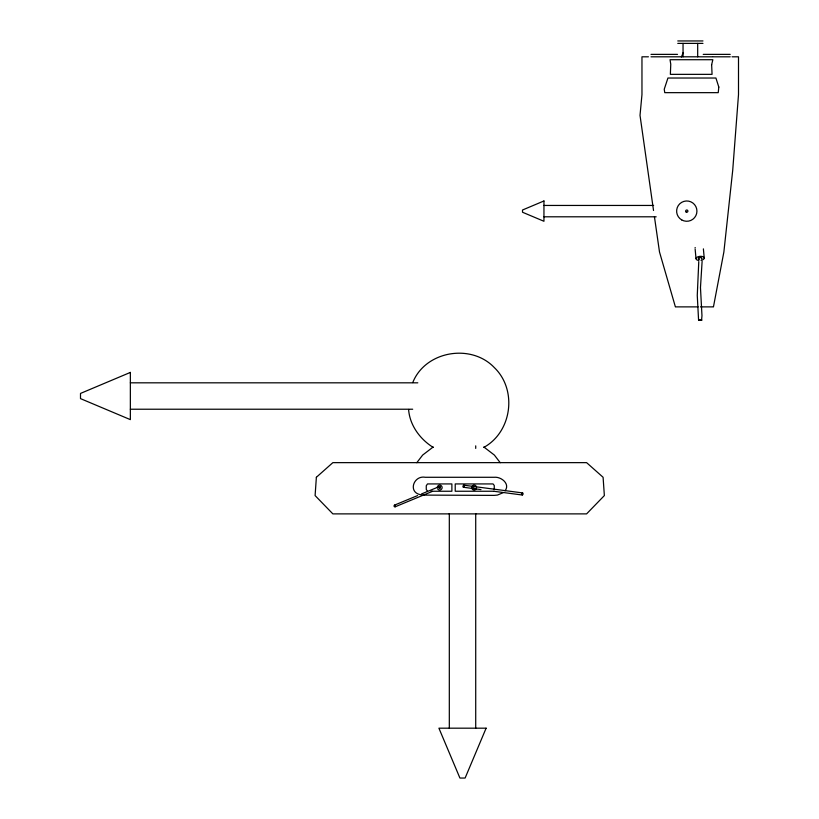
<?xml version="1.0" encoding="UTF-8"?>
<svg xmlns="http://www.w3.org/2000/svg" width="819" height="819" viewBox="0 0 819 819"><rect width="100%" height="100%" fill="white"/><g stroke="black" fill="none" stroke-linecap="round" stroke-linejoin="round"><path stroke-width="1.23" d="M701.791 258.394A1.679 0.85 -5.2 0 1 701.453 258.824A1.679 0.921 -6 0 0 701.678 258.661L701.678 257.975A1.679 0.85 -5.2 0 0 698.791 257.975L698.464 258.425A1.679 0.921 -6 0 0 699.109 259.234M702.118 261.281L700.47 287.602L701.975 315.735L701.566 320.178L698.576 320.106L697.266 295.434L698.771 261.589M713.451 306.879L723.873 251.986L732.718 170.26L738.503 94.625L738.503 56.808L732.043 56.808M412.756 382.575C425.286 350.941 471.13 343.13 494.369 367.629C517.495 389.916 511.977 431.848 483.865 447.389M698.576 320.106L701.914 320.127M681.388 57.013L683.281 52.498M505.047 490.857C510.452 483.834 501.095 476.474 494.144 477.282L425.317 477.282C413.36 475.061 407.596 492.843 421.048 494.768M416.799 462.704L422.655 455.067L433.159 447.01M464.138 486.916L462.878 486.803L463.38 485.217M395.106 506.818L395.28 505.651L394.42 505.169M438.636 487.694C439.588 489.793 441.574 486.363 439.271 486.588L421.488 493.959M439.957 488.247L440.161 487.059L439.24 486.609M503.04 492.731L497.399 495.075L494.144 495.382L422.307 495.096M417.588 495.577L394.256 505.231L394.093 506.398L394.942 506.889L432.514 491.328M474.017 488.564L473.474 488.523M677.774 40.95L702.968 40.95M677.774 43.387L702.968 43.387M651.013 54.371L677.518 54.371M703.224 54.371L730.22 54.371M648.423 56.808L641.963 56.808L641.963 94.625L640.018 115.366L653.531 210.493M651.013 56.808L712.591 56.808M713.226 56.808L730.22 56.808M543.949 205.446L653.623 205.446M543.949 216.8L656.173 216.8M676.044 306.879L698.116 306.879M700.491 306.879L712.806 306.879M130.354 382.821L417.803 382.821M130.354 409.224L412.694 409.224M431.142 491.246L451.883 491.246L451.883 483.927L427.487 483.927L426.269 485.759L426.269 489.414L427.487 491.246M493.038 491.246L455.221 491.246L455.221 483.927L493.038 483.927L494.256 485.462L494.256 489.711M522.624 492.925L521.928 493.519A1.403 1.065 -82.5 0 0 521.836 494.328L522.389 495.014L522.942 494.41A1.403 1.065 -82.5 0 0 523.034 493.601L522.624 492.925L463.789 485.186M463.359 487.254L480.968 489.578M493.519 491.226L522.235 495.004M483.865 447.01L494.369 455.067L500.225 462.704M433.159 447.389C419.993 439.148 409.735 425.235 408.589 409.449M463.984 485.268L464.373 486.148M675.388 306.879L659.5 251.986L654.442 216.779M703.388 248.863L704.238 258.21M695.157 249.252L696.007 258.589M697.686 43.387L697.686 56.808M683.046 43.387L683.046 56.808M475.716 445.853L475.716 448.402M475.716 513.564L475.716 728.183M449.314 513.564L449.314 728.183M474.539 488.493A1.065 1.065 0 0 1 472.911 487.622M473.198 486.865A1.065 1.065 0 0 1 474.703 486.814M437.244 487.592A2.437 2.437 0 0 1 440.52 485.298A2.437 2.437 0 0 1 441.554 489.158A2.437 2.437 0 0 1 437.571 488.81M476.248 488.81A2.437 2.437 0 0 1 471.693 487.592M471.775 486.957A2.437 2.437 0 0 1 476.576 487.592M699.098 259.142A1.679 0.85 -5.2 0 1 698.576 258.18M695.044 248.085A4.136 2.078 -5.2 0 1 695.229 247.533M698.894 260.473A4.136 2.078 -5.2 0 1 696.856 257.361A4.136 2.078 -5.2 0 1 703.593 257.043A4.136 2.078 -5.2 0 1 701.023 260.37M711.65 64.64L712.059 74.355L670.362 74.355L670.761 64.21L670.034 59.715L712.858 59.715L711.65 64.64M316.369 477.282L315.1 495.577L332.862 513.882L586.599 513.882L604.361 495.577L603.091 477.282L586.599 462.643L332.862 462.643L316.369 477.282M718.806 87.06L718.232 92.66L664.752 92.66L664.24 89.24L667.935 78.02L715.919 78.02L718.806 87.06M486.117 728.183L465.11 778.05L459.92 778.05L438.912 728.183L486.117 728.183M130.354 372.42L80.497 393.427L80.497 398.618L130.354 419.625L130.354 372.42M543.949 200.972L522.512 210.002L522.512 212.244L543.949 221.273L543.949 200.972M681.705 219.912A10.145 10.145 0 0 0 696.928 211.128A10.145 10.145 0 0 0 681.705 202.334A10.145 10.145 0 0 0 681.705 219.912M686.22 212.09A1.116 1.116 0 0 0 687.899 211.128A1.116 1.116 0 0 0 686.22 210.155A1.116 1.116 0 0 0 686.22 212.09"/></g></svg>
